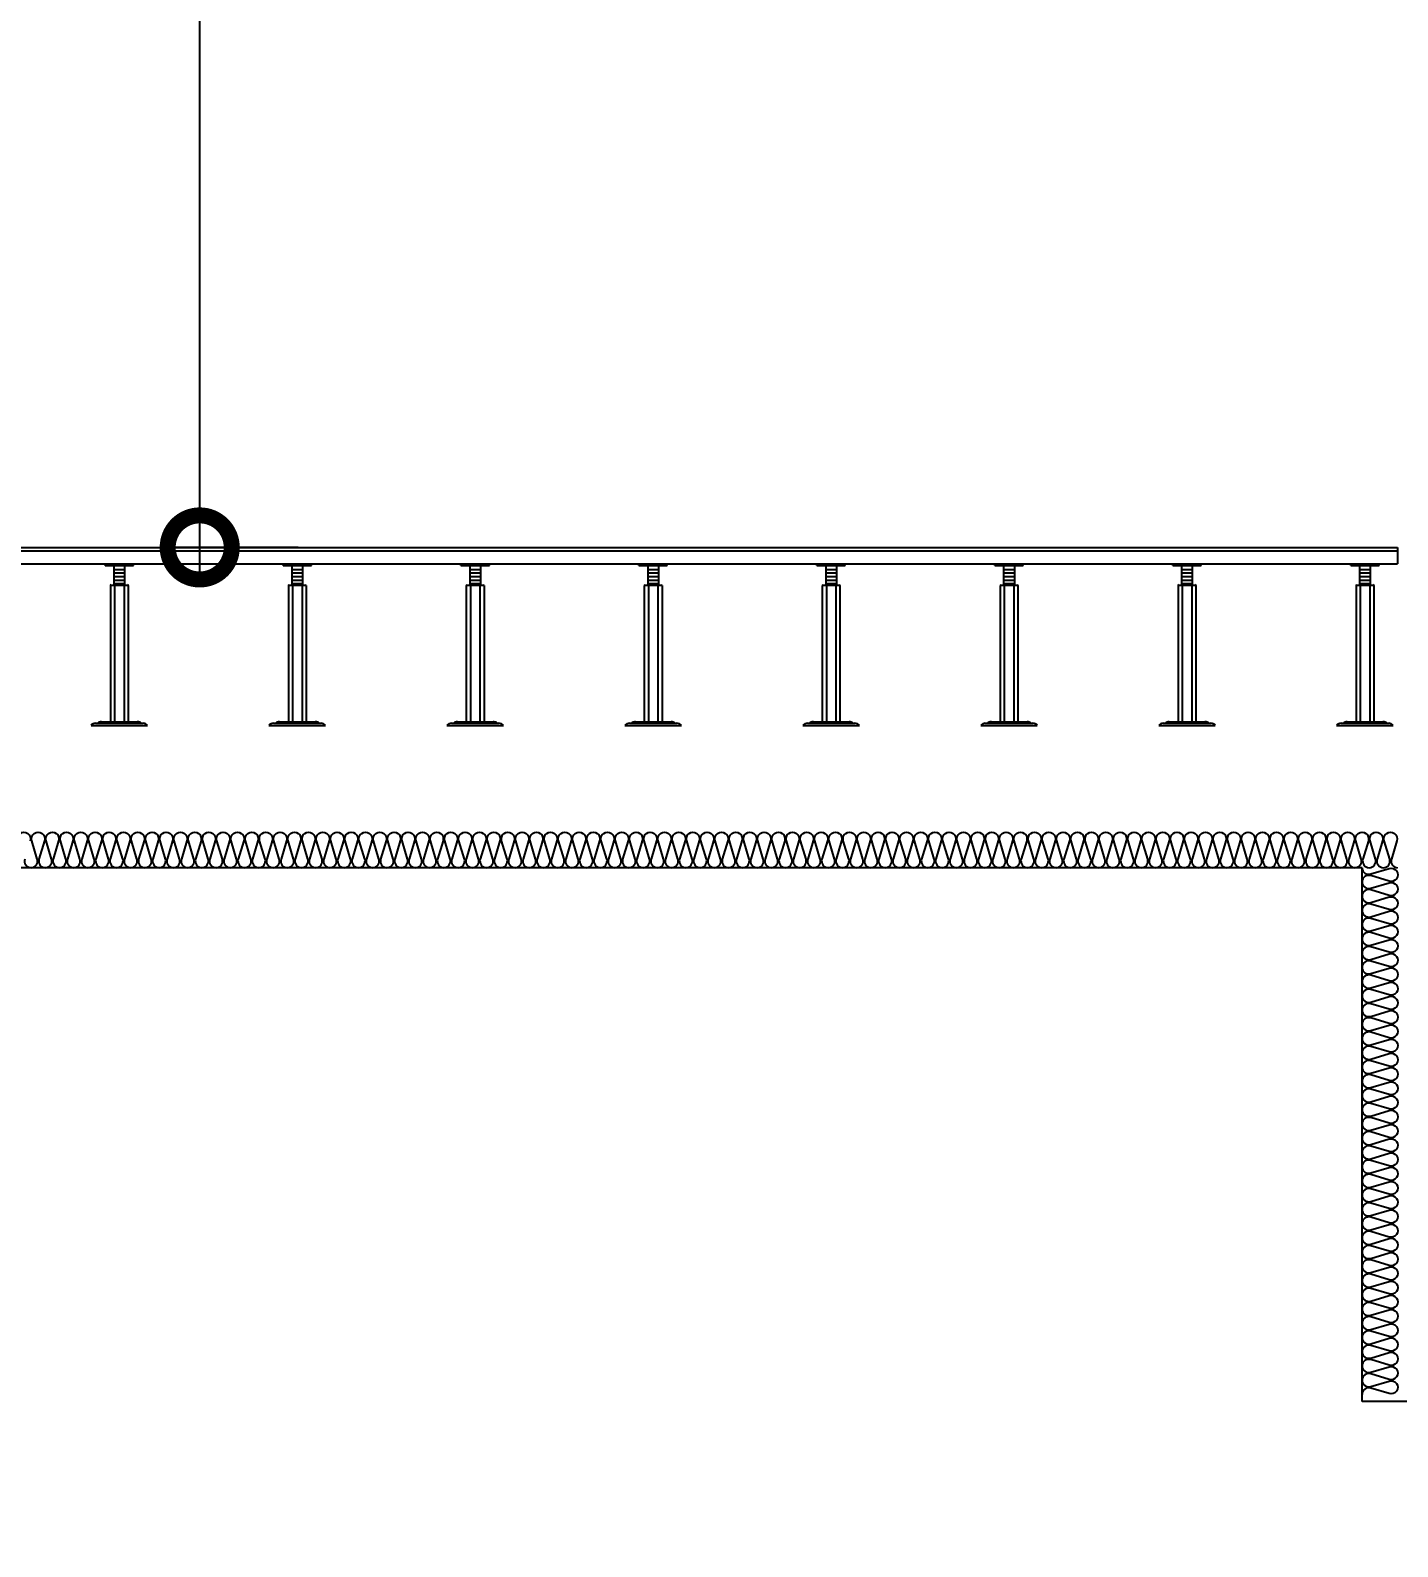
# Model space of a CAD drawing. Header units: millimetres. Extents: x 19868 to 801382, y -4805 to 85279.
# Drawn here: x 520667 to 522588, y 40875 to 43005 of the extents above; entities that cross this region are included whole.
import ezdxf

# ---------------------------------------------------------------- set-up
doc = ezdxf.new("R2010")
doc.units = ezdxf.units.MM
doc.header["$LTSCALE"] = 250
doc.layers.get('Defpoints').update_dxf_attribs({"color": 151})
for name, color, linetype in [('A-ELE-4', 4, 'Continuous'), ('A-ELE-8', 8, 'Continuous'), ('GES', 7, 'Continuous'), ('ISL', 251, 'Continuous'), ('악세스 350', 7, 'Continuous')]:
    doc.layers.add(name, color=color, linetype=linetype)
doc.layers.add('CK', color=221, linetype='Continuous', plot=False)
doc.styles.add('Gdim', font='')
doc.styles.get('Gdim').set_extended_font_data('Dotum')
doc.dimstyles.new('Gdim50', dxfattribs={"dimscale": 30, "dimtxt": 3, "dimasz": 6, "dimexe": 1.5, "dimexo": 2, "dimgap": 1, "dimtad": 1, "dimdec": 0, "dimzin": 0, "dimdsep": 46, "dimlunit": 6, "dimtxsty": 'Gdim', "dimblk": 'DOTSMALL', "dimcen": 1.5, "dimdle": 1.5, "dimclrd": 256, "dimclre": 256, "dimclrt": 256, "dimazin": 0, "dimtfac": 1, "dimtdec": 0, "dimtix": 1, "dimtmove": 2, "dimatfit": 3, "dimldrblk": 'DOTSMALL', "dimfxl": 1.5, "dimtolj": 1, "dimtzin": 0, "dimlwd": -1, "dimlwe": -1, "dimarcsym": 1})

# ---------------------------------------------------------------- blocks, each defined once
blk = doc.blocks.new('_DotSmall')
at = {"color": 0, "linetype": 'ByBlock', "const_width": 0.5}
blk.add_lwpolyline([(-0.0625, 0, 1), (0.0625, 0, 1)], format="xyb", close=True, dxfattribs=at)
blk = doc.blocks.new('*D81')
at = {"layer": 'CK', "transparency": 16777216}
for p, q in [((520905.2, 42233.9), (520905.2, 47723.9)), ((521043.4, 47678.9), (520860.2, 47678.9)), ((521043.4, 42278.9), (520860.2, 42278.9))]:
    blk.add_line(p, q, dxfattribs=at)
at = {"layer": 'Defpoints', "color": 0, "transparency": 16777216}
for p in [(520905.2, 47678.9), (521103.4, 47678.9), (521103.4, 42278.9)]:
    blk.add_point(p, dxfattribs=at)
at = {"layer": 'CK', "transparency": 16777216, "xscale": 180, "yscale": 180, "zscale": 180}
for p, rotation in [((520905.2, 47678.9), 90), ((520905.2, 42278.9), 270)]:
    blk.add_blockref('_DotSmall', p, dxfattribs=dict(at, rotation=rotation))
at = {"layer": 'CK', "transparency": 16777216, "insert": (520821.4, 44978.9), "char_height": 90, "attachment_point": 5, "rotation": 90, "style": 'Gdim'}
blk.add_mtext('\\A1;5,400', dxfattribs=at)
blk = doc.blocks.new('*U147')
at = {"layer": 'A-ELE-4'}
blk.add_line((11.9, 0), (8611.9, 0), dxfattribs=at)
at = {"layer": 'A-ELE-8'}
for p, q in [((8611.9, 0), (8611.9, -23)), ((11.9, -5), (8611.9, -5)), ((11.9, -23), (8611.9, -23))]:
    blk.add_line(p, q, dxfattribs=at)
blk = doc.blocks.new('*U148')
at = {"layer": 'GES', "color": 8}
for p, q in [((6828, 224.5, 0), (6828, 227, 0)), ((6828, 227, 0), (6867.9, 227, 0)), ((6828, 224.5, 0), (6867.9, 224.5, 0)), ((6840.4, 224.5, 0), (6840.4, 214.7, 0)), ((6840.4, 221.1, 0), (6840.4, 197.2, 0)), ((6840.4, 219.1, 0), (6855.5, 219.1, 0)), ((6840.4, 219.1, 0), (6855.5, 219.1, 0)), ((6840.4, 214.1, 0), (6855.5, 214.1, 0)), ((6840.4, 214.1, 0), (6855.5, 214.1, 0)), ((6855.5, 224.5, 0), (6855.5, 214.7, 0)), ((6855.5, 221.1, 0), (6855.5, 197.2, 0)), ((6867.9, 224.5, 0), (6867.9, 227, 0)), ((7078, 224.5, 0), (7078, 227, 0)), ((7078, 227, 0), (7117.9, 227, 0)), ((7078, 224.5, 0), (7117.9, 224.5, 0)), ((7090.4, 224.5, 0), (7090.4, 214.7, 0)), ((7090.4, 221.1, 0), (7090.4, 197.2, 0)), ((7090.4, 219.1, 0), (7105.5, 219.1, 0)), ((7090.4, 219.1, 0), (7105.5, 219.1, 0)), ((7090.4, 214.1, 0), (7105.5, 214.1, 0)), ((7090.4, 214.1, 0), (7105.5, 214.1, 0)), ((7105.5, 224.5, 0), (7105.5, 214.7, 0)), ((7105.5, 221.1, 0), (7105.5, 197.2, 0)), ((7117.9, 224.5, 0), (7117.9, 227, 0)), ((7328, 224.5, 0), (7328, 227, 0)), ((7328, 227, 0), (7367.9, 227, 0)), ((7328, 224.5, 0), (7367.9, 224.5, 0)), ((7340.4, 224.5, 0), (7340.4, 214.7, 0)), ((7340.4, 221.1, 0), (7340.4, 197.2, 0)), ((7340.4, 219.1, 0), (7355.5, 219.1, 0)), ((7340.4, 219.1, 0), (7355.5, 219.1, 0)), ((7340.4, 214.1, 0), (7355.5, 214.1, 0)), ((7340.4, 214.1, 0), (7355.5, 214.1, 0)), ((7355.5, 224.5, 0), (7355.5, 214.7, 0)), ((7355.5, 221.1, 0), (7355.5, 197.2, 0)), ((7367.9, 224.5, 0), (7367.9, 227, 0)), ((7578, 224.5, 0), (7578, 227, 0)), ((7578, 227, 0), (7617.9, 227, 0)), ((7578, 224.5, 0), (7617.9, 224.5, 0)), ((7590.4, 224.5, 0), (7590.4, 214.7, 0)), ((7590.4, 221.1, 0), (7590.4, 197.2, 0)), ((7590.4, 219.1, 0), (7605.5, 219.1, 0)), ((7590.4, 219.1, 0), (7605.5, 219.1, 0)), ((7590.4, 214.1, 0), (7605.5, 214.1, 0)), ((7590.4, 214.1, 0), (7605.5, 214.1, 0)), ((7605.5, 224.5, 0), (7605.5, 214.7, 0)), ((7605.5, 221.1, 0), (7605.5, 197.2, 0)), ((7617.9, 224.5, 0), (7617.9, 227, 0)), ((7828, 224.5, 0), (7828, 227, 0)), ((7828, 227, 0), (7867.9, 227, 0)), ((7828, 224.5, 0), (7867.9, 224.5, 0)), ((7840.4, 224.5, 0), (7840.4, 214.7, 0)), ((7840.4, 221.1, 0), (7840.4, 197.2, 0)), ((7840.4, 219.1, 0), (7855.5, 219.1, 0)), ((7840.4, 219.1, 0), (7855.5, 219.1, 0)), ((7840.4, 214.1, 0), (7855.5, 214.1, 0)), ((7840.4, 214.1, 0), (7855.5, 214.1, 0)), ((7855.5, 224.5, 0), (7855.5, 214.7, 0)), ((7855.5, 221.1, 0), (7855.5, 197.2, 0)), ((7867.9, 224.5, 0), (7867.9, 227, 0)), ((8078, 224.5, 0), (8078, 227, 0)), ((8078, 227, 0), (8117.9, 227, 0)), ((8078, 224.5, 0), (8117.9, 224.5, 0)), ((8090.4, 224.5, 0), (8090.4, 214.7, 0)), ((8090.4, 221.1, 0), (8090.4, 197.2, 0)), ((8090.4, 219.1, 0), (8105.5, 219.1, 0)), ((8090.4, 219.1, 0), (8105.5, 219.1, 0)), ((8090.4, 214.1, 0), (8105.5, 214.1, 0)), ((8090.4, 214.1, 0), (8105.5, 214.1, 0)), ((8105.5, 224.5, 0), (8105.5, 214.7, 0)), ((8105.5, 221.1, 0), (8105.5, 197.2, 0)), ((8117.9, 224.5, 0), (8117.9, 227, 0)), ((8328, 224.5, 0), (8328, 227, 0)), ((8328, 227, 0), (8367.9, 227, 0)), ((8328, 224.5, 0), (8367.9, 224.5, 0)), ((8340.4, 224.5, 0), (8340.4, 214.7, 0)), ((8340.4, 221.1, 0), (8340.4, 197.2, 0)), ((8340.4, 219.1, 0), (8355.5, 219.1, 0)), ((8340.4, 219.1, 0), (8355.5, 219.1, 0)), ((8340.4, 214.1, 0), (8355.5, 214.1, 0)), ((8340.4, 214.1, 0), (8355.5, 214.1, 0)), ((8355.5, 224.5, 0), (8355.5, 214.7, 0)), ((8355.5, 221.1, 0), (8355.5, 197.2, 0)), ((8367.9, 224.5, 0), (8367.9, 227, 0)), ((8578, 224.5, 0), (8578, 227, 0)), ((8578, 227, 0), (8617.9, 227, 0)), ((8578, 224.5, 0), (8617.9, 224.5, 0)), ((8590.4, 224.5, 0), (8590.4, 214.7, 0)), ((8590.4, 221.1, 0), (8590.4, 197.2, 0)), ((8590.4, 219.1, 0), (8605.5, 219.1, 0)), ((8590.4, 219.1, 0), (8605.5, 219.1, 0)), ((8590.4, 214.1, 0), (8605.5, 214.1, 0)), ((8590.4, 214.1, 0), (8605.5, 214.1, 0)), ((8605.5, 224.5, 0), (8605.5, 214.7, 0)), ((8605.5, 221.1, 0), (8605.5, 197.2, 0)), ((8617.9, 224.5, 0), (8617.9, 227, 0)), ((6835.5, 196.4, 0), (6835.5, 5.6, 0)), ((6836.4, 197.2, 0), (6840.5, 197.2, 0)), ((6840.4, 209.1, 0), (6855.5, 209.1, 0)), ((6840.4, 209.1, 0), (6855.5, 209.1, 0)), ((6840.4, 204.1, 0), (6855.5, 204.1, 0)), ((6840.4, 204.1, 0), (6855.5, 204.1, 0)), ((6840.4, 199.1, 0), (6855.5, 199.1, 0)), ((6840.4, 199.1, 0), (6855.5, 199.1, 0)), ((6840.5, 197.2, 0), (6855.5, 197.2, 0)), ((6841.4, 196.4, 0), (6841.4, 5.6, 0)), ((6842.2, 197.2, 0), (6853.9, 197.2, 0)), ((6854.7, 196.4, 0), (6854.7, 5.6, 0)), ((6855.5, 197.2, 0), (6859.7, 197.2, 0)), ((6860.5, 196.4, 0), (6860.5, 5.6, 0)), ((7085.5, 196.4, 0), (7085.5, 5.6, 0)), ((7086.4, 197.2, 0), (7090.5, 197.2, 0)), ((7090.4, 209.1, 0), (7105.5, 209.1, 0)), ((7090.4, 209.1, 0), (7105.5, 209.1, 0)), ((7090.4, 204.1, 0), (7105.5, 204.1, 0)), ((7090.4, 204.1, 0), (7105.5, 204.1, 0)), ((7090.4, 199.1, 0), (7105.5, 199.1, 0)), ((7090.4, 199.1, 0), (7105.5, 199.1, 0)), ((7090.5, 197.2, 0), (7105.5, 197.2, 0)), ((7091.4, 196.4, 0), (7091.4, 5.6, 0)), ((7092.2, 197.2, 0), (7103.9, 197.2, 0)), ((7104.7, 196.4, 0), (7104.7, 5.6, 0)), ((7105.5, 197.2, 0), (7109.7, 197.2, 0)), ((7110.5, 196.4, 0), (7110.5, 5.6, 0)), ((7335.5, 196.4, 0), (7335.5, 5.6, 0)), ((7336.4, 197.2, 0), (7340.5, 197.2, 0)), ((7340.4, 209.1, 0), (7355.5, 209.1, 0)), ((7340.4, 209.1, 0), (7355.5, 209.1, 0)), ((7340.4, 204.1, 0), (7355.5, 204.1, 0)), ((7340.4, 204.1, 0), (7355.5, 204.1, 0)), ((7340.4, 199.1, 0), (7355.5, 199.1, 0)), ((7340.4, 199.1, 0), (7355.5, 199.1, 0)), ((7340.5, 197.2, 0), (7355.5, 197.2, 0)), ((7341.4, 196.4, 0), (7341.4, 5.6, 0)), ((7342.2, 197.2, 0), (7353.9, 197.2, 0)), ((7354.7, 196.4, 0), (7354.7, 5.6, 0)), ((7355.5, 197.2, 0), (7359.7, 197.2, 0)), ((7360.5, 196.4, 0), (7360.5, 5.6, 0)), ((7585.5, 196.4, 0), (7585.5, 5.6, 0)), ((7586.4, 197.2, 0), (7590.5, 197.2, 0)), ((7590.4, 209.1, 0), (7605.5, 209.1, 0)), ((7590.4, 209.1, 0), (7605.5, 209.1, 0)), ((7590.4, 204.1, 0), (7605.5, 204.1, 0)), ((7590.4, 204.1, 0), (7605.5, 204.1, 0)), ((7590.4, 199.1, 0), (7605.5, 199.1, 0)), ((7590.4, 199.1, 0), (7605.5, 199.1, 0)), ((7590.5, 197.2, 0), (7605.5, 197.2, 0)), ((7591.4, 196.4, 0), (7591.4, 5.6, 0)), ((7592.2, 197.2, 0), (7603.9, 197.2, 0)), ((7604.7, 196.4, 0), (7604.7, 5.6, 0)), ((7605.5, 197.2, 0), (7609.7, 197.2, 0)), ((7610.5, 196.4, 0), (7610.5, 5.6, 0)), ((7835.5, 196.4, 0), (7835.5, 5.6, 0)), ((7836.4, 197.2, 0), (7840.5, 197.2, 0)), ((7840.4, 209.1, 0), (7855.5, 209.1, 0)), ((7840.4, 209.1, 0), (7855.5, 209.1, 0)), ((7840.4, 204.1, 0), (7855.5, 204.1, 0)), ((7840.4, 204.1, 0), (7855.5, 204.1, 0)), ((7840.4, 199.1, 0), (7855.5, 199.1, 0)), ((7840.4, 199.1, 0), (7855.5, 199.1, 0)), ((7840.5, 197.2, 0), (7855.5, 197.2, 0)), ((7841.4, 196.4, 0), (7841.4, 5.6, 0)), ((7842.2, 197.2, 0), (7853.9, 197.2, 0)), ((7854.7, 196.4, 0), (7854.7, 5.6, 0)), ((7855.5, 197.2, 0), (7859.7, 197.2, 0)), ((7860.5, 196.4, 0), (7860.5, 5.6, 0)), ((8085.5, 196.4, 0), (8085.5, 5.6, 0)), ((8086.4, 197.2, 0), (8090.5, 197.2, 0)), ((8090.4, 209.1, 0), (8105.5, 209.1, 0)), ((8090.4, 209.1, 0), (8105.5, 209.1, 0)), ((8090.4, 204.1, 0), (8105.5, 204.1, 0)), ((8090.4, 204.1, 0), (8105.5, 204.1, 0)), ((8090.4, 199.1, 0), (8105.5, 199.1, 0)), ((8090.4, 199.1, 0), (8105.5, 199.1, 0)), ((8090.5, 197.2, 0), (8105.5, 197.2, 0)), ((8091.4, 196.4, 0), (8091.4, 5.6, 0)), ((8092.2, 197.2, 0), (8103.9, 197.2, 0)), ((8104.7, 196.4, 0), (8104.7, 5.6, 0)), ((8105.5, 197.2, 0), (8109.7, 197.2, 0)), ((8110.5, 196.4, 0), (8110.5, 5.6, 0)), ((8335.5, 196.4, 0), (8335.5, 5.6, 0)), ((8336.4, 197.2, 0), (8340.5, 197.2, 0)), ((8340.4, 209.1, 0), (8355.5, 209.1, 0)), ((8340.4, 209.1, 0), (8355.5, 209.1, 0)), ((8340.4, 204.1, 0), (8355.5, 204.1, 0)), ((8340.4, 204.1, 0), (8355.5, 204.1, 0)), ((8340.4, 199.1, 0), (8355.5, 199.1, 0)), ((8340.4, 199.1, 0), (8355.5, 199.1, 0)), ((8340.5, 197.2, 0), (8355.5, 197.2, 0)), ((8341.4, 196.4, 0), (8341.4, 5.6, 0)), ((8342.2, 197.2, 0), (8353.9, 197.2, 0)), ((8354.7, 196.4, 0), (8354.7, 5.6, 0)), ((8355.5, 197.2, 0), (8359.7, 197.2, 0)), ((8360.5, 196.4, 0), (8360.5, 5.6, 0)), ((8585.5, 196.4, 0), (8585.5, 5.6, 0)), ((8586.4, 197.2, 0), (8590.5, 197.2, 0)), ((8590.4, 209.1, 0), (8605.5, 209.1, 0)), ((8590.4, 209.1, 0), (8605.5, 209.1, 0)), ((8590.4, 204.1, 0), (8605.5, 204.1, 0)), ((8590.4, 204.1, 0), (8605.5, 204.1, 0)), ((8590.4, 199.1, 0), (8605.5, 199.1, 0)), ((8590.4, 199.1, 0), (8605.5, 199.1, 0)), ((8590.5, 197.2, 0), (8605.5, 197.2, 0)), ((8591.4, 196.4, 0), (8591.4, 5.6, 0)), ((8592.2, 197.2, 0), (8603.9, 197.2, 0)), ((8604.7, 196.4, 0), (8604.7, 5.6, 0)), ((8605.5, 197.2, 0), (8609.7, 197.2, 0)), ((8610.5, 196.4, 0), (8610.5, 5.6, 0)), ((6808.3, 0), (6887.7, 0, 0)), ((6814.7, 2.9), (6881.4, 2.9)), ((6823.2, 5.2), (6873.3, 5.2)), ((6836.4, 4.7, 0), (6840.5, 4.7, 0)), ((6839.7, 4.7, 0), (6839.7, 5.2)), ((6840.5, 4.7, 0), (6855.5, 4.7, 0)), ((6842.2, 4.7, 0), (6853.9, 4.7, 0)), ((6855.5, 4.7, 0), (6859.7, 4.7, 0)), ((6856.4, 4.7, 0), (6856.4, 5.2)), ((7058.3, 0), (7137.7, 0, 0)), ((7064.7, 2.9), (7131.4, 2.9)), ((7073.2, 5.2), (7123.3, 5.2)), ((7086.4, 4.7, 0), (7090.5, 4.7, 0)), ((7089.7, 4.7, 0), (7089.7, 5.2)), ((7090.5, 4.7, 0), (7105.5, 4.7, 0)), ((7092.2, 4.7, 0), (7103.9, 4.7, 0)), ((7105.5, 4.7, 0), (7109.7, 4.7, 0)), ((7106.4, 4.7, 0), (7106.4, 5.2)), ((7308.3, 0), (7387.7, 0, 0)), ((7314.7, 2.9), (7381.4, 2.9)), ((7323.2, 5.2), (7373.3, 5.2)), ((7336.4, 4.7, 0), (7340.5, 4.7, 0)), ((7339.7, 4.7, 0), (7339.7, 5.2)), ((7340.5, 4.7, 0), (7355.5, 4.7, 0)), ((7342.2, 4.7, 0), (7353.9, 4.7, 0)), ((7355.5, 4.7, 0), (7359.7, 4.7, 0)), ((7356.4, 4.7, 0), (7356.4, 5.2)), ((7558.3, 0), (7637.7, 0, 0)), ((7564.7, 2.9), (7631.4, 2.9)), ((7573.2, 5.2), (7623.3, 5.2)), ((7586.4, 4.7, 0), (7590.5, 4.7, 0)), ((7589.7, 4.7, 0), (7589.7, 5.2)), ((7590.5, 4.7, 0), (7605.5, 4.7, 0)), ((7592.2, 4.7, 0), (7603.9, 4.7, 0)), ((7605.5, 4.7, 0), (7609.7, 4.7, 0)), ((7606.4, 4.7, 0), (7606.4, 5.2)), ((7808.3, 0), (7887.7, 0, 0)), ((7814.7, 2.9), (7881.4, 2.9)), ((7823.2, 5.2), (7873.3, 5.2)), ((7836.4, 4.7, 0), (7840.5, 4.7, 0)), ((7839.7, 4.7, 0), (7839.7, 5.2)), ((7840.5, 4.7, 0), (7855.5, 4.7, 0)), ((7842.2, 4.7, 0), (7853.9, 4.7, 0)), ((7855.5, 4.7, 0), (7859.7, 4.7, 0)), ((7856.4, 4.7, 0), (7856.4, 5.2)), ((8058.3, 0), (8137.7, 0, 0)), ((8064.7, 2.9), (8131.4, 2.9)), ((8073.2, 5.2), (8123.3, 5.2)), ((8086.4, 4.7, 0), (8090.5, 4.7, 0)), ((8089.7, 4.7, 0), (8089.7, 5.2)), ((8090.5, 4.7, 0), (8105.5, 4.7, 0)), ((8092.2, 4.7, 0), (8103.9, 4.7, 0)), ((8105.5, 4.7, 0), (8109.7, 4.7, 0)), ((8106.4, 4.7, 0), (8106.4, 5.2)), ((8308.3, 0), (8387.7, 0, 0)), ((8314.7, 2.9), (8381.4, 2.9)), ((8323.2, 5.2), (8373.3, 5.2)), ((8336.4, 4.7, 0), (8340.5, 4.7, 0)), ((8339.7, 4.7, 0), (8339.7, 5.2)), ((8340.5, 4.7, 0), (8355.5, 4.7, 0)), ((8342.2, 4.7, 0), (8353.9, 4.7, 0)), ((8355.5, 4.7, 0), (8359.7, 4.7, 0)), ((8356.4, 4.7, 0), (8356.4, 5.2)), ((8558.3, 0), (8637.7, 0, 0)), ((8564.7, 2.9), (8631.4, 2.9)), ((8573.2, 5.2), (8623.3, 5.2)), ((8586.4, 4.7, 0), (8590.5, 4.7, 0)), ((8589.7, 4.7, 0), (8589.7, 5.2)), ((8590.5, 4.7, 0), (8605.5, 4.7, 0)), ((8592.2, 4.7, 0), (8603.9, 4.7, 0)), ((8605.5, 4.7, 0), (8609.7, 4.7, 0)), ((8606.4, 4.7, 0), (8606.4, 5.2))]:
    blk.add_line(p, q, dxfattribs=at)
for centre, radius, start, end in [((6836.4, 196.4, 0), 0.833, 90, 180), ((6840.5, 196.4, 0), 0.833, 0, 90), ((6842.2, 196.4, 0), 0.833, 90, 180), ((6853.9, 196.4, 0), 0.833, 0, 90), ((6855.5, 196.4, 0), 0.833, 90, 180), ((6859.7, 196.4, 0), 0.833, 0, 90), ((7086.4, 196.4, 0), 0.833, 90, 180), ((7090.5, 196.4, 0), 0.833, 0, 90), ((7092.2, 196.4, 0), 0.833, 90, 180), ((7103.9, 196.4, 0), 0.833, 0, 90), ((7105.5, 196.4, 0), 0.833, 90, 180), ((7109.7, 196.4, 0), 0.833, 0, 90), ((7336.4, 196.4, 0), 0.833, 90, 180), ((7340.5, 196.4, 0), 0.833, 0, 90), ((7342.2, 196.4, 0), 0.833, 90, 180), ((7353.9, 196.4, 0), 0.833, 0, 90), ((7355.5, 196.4, 0), 0.833, 90, 180), ((7359.7, 196.4, 0), 0.833, 0, 90), ((7586.4, 196.4, 0), 0.833, 90, 180), ((7590.5, 196.4, 0), 0.833, 0, 90), ((7592.2, 196.4, 0), 0.833, 90, 180), ((7603.9, 196.4, 0), 0.833, 0, 90), ((7605.5, 196.4, 0), 0.833, 90, 180), ((7609.7, 196.4, 0), 0.833, 0, 90), ((7836.4, 196.4, 0), 0.833, 90, 180), ((7840.5, 196.4, 0), 0.833, 0, 90), ((7842.2, 196.4, 0), 0.833, 90, 180), ((7853.9, 196.4, 0), 0.833, 0, 90), ((7855.5, 196.4, 0), 0.833, 90, 180), ((7859.7, 196.4, 0), 0.833, 0, 90), ((8086.4, 196.4, 0), 0.833, 90, 180), ((8090.5, 196.4, 0), 0.833, 0, 90), ((8092.2, 196.4, 0), 0.833, 90, 180), ((8103.9, 196.4, 0), 0.833, 0, 90), ((8105.5, 196.4, 0), 0.833, 90, 180), ((8109.7, 196.4, 0), 0.833, 0, 90), ((8336.4, 196.4, 0), 0.833, 90, 180), ((8340.5, 196.4, 0), 0.833, 0, 90), ((8342.2, 196.4, 0), 0.833, 90, 180), ((8353.9, 196.4, 0), 0.833, 0, 90), ((8355.5, 196.4, 0), 0.833, 90, 180), ((8359.7, 196.4, 0), 0.833, 0, 90), ((8586.4, 196.4, 0), 0.833, 90, 180), ((8590.5, 196.4, 0), 0.833, 0, 90), ((8592.2, 196.4, 0), 0.833, 90, 180), ((8603.9, 196.4, 0), 0.833, 0, 90), ((8605.5, 196.4, 0), 0.833, 90, 180), ((8609.7, 196.4, 0), 0.833, 0, 90), ((6814.7, -5.4), 8.33, 90, 139.756), ((6823.2, -3.2), 8.33, 90, 132.9054), ((6836.4, 5.6, 0), 0.833, 180, 270), ((6840.5, 5.6, 0), 0.833, 270, 0), ((6842.2, 5.6, 0), 0.833, 180, 270), ((6853.9, 5.6, 0), 0.833, 270, 0), ((6855.5, 5.6, 0), 0.833, 180, 270), ((6859.7, 5.6, 0), 0.833, 270, 0), ((6873.3, -3.2), 8.33, 47.0946, 90), ((6881.4, -5.4), 8.33, 40.244, 90), ((7064.7, -5.4), 8.33, 90, 139.756), ((7073.2, -3.2), 8.33, 90, 132.9054), ((7086.4, 5.6, 0), 0.833, 180, 270), ((7090.5, 5.6, 0), 0.833, 270, 0), ((7092.2, 5.6, 0), 0.833, 180, 270), ((7103.9, 5.6, 0), 0.833, 270, 0), ((7105.5, 5.6, 0), 0.833, 180, 270), ((7109.7, 5.6, 0), 0.833, 270, 0), ((7123.3, -3.2), 8.33, 47.0946, 90), ((7131.4, -5.4), 8.33, 40.244, 90), ((7314.7, -5.4), 8.33, 90, 139.756), ((7323.2, -3.2), 8.33, 90, 132.9054), ((7336.4, 5.6, 0), 0.833, 180, 270), ((7340.5, 5.6, 0), 0.833, 270, 0), ((7342.2, 5.6, 0), 0.833, 180, 270), ((7353.9, 5.6, 0), 0.833, 270, 0), ((7355.5, 5.6, 0), 0.833, 180, 270), ((7359.7, 5.6, 0), 0.833, 270, 0), ((7373.3, -3.2), 8.33, 47.0946, 90), ((7381.4, -5.4), 8.33, 40.244, 90), ((7564.7, -5.4), 8.33, 90, 139.756), ((7573.2, -3.2), 8.33, 90, 132.9054), ((7586.4, 5.6, 0), 0.833, 180, 270), ((7590.5, 5.6, 0), 0.833, 270, 0), ((7592.2, 5.6, 0), 0.833, 180, 270), ((7603.9, 5.6, 0), 0.833, 270, 0), ((7605.5, 5.6, 0), 0.833, 180, 270), ((7609.7, 5.6, 0), 0.833, 270, 0), ((7623.3, -3.2), 8.33, 47.0946, 90), ((7631.4, -5.4), 8.33, 40.244, 90), ((7814.7, -5.4), 8.33, 90, 139.756), ((7823.2, -3.2), 8.33, 90, 132.9054), ((7836.4, 5.6, 0), 0.833, 180, 270), ((7840.5, 5.6, 0), 0.833, 270, 0), ((7842.2, 5.6, 0), 0.833, 180, 270), ((7853.9, 5.6, 0), 0.833, 270, 0), ((7855.5, 5.6, 0), 0.833, 180, 270), ((7859.7, 5.6, 0), 0.833, 270, 0), ((7873.3, -3.2), 8.33, 47.0946, 90), ((7881.4, -5.4), 8.33, 40.244, 90), ((8064.7, -5.4), 8.33, 90, 139.756), ((8073.2, -3.2), 8.33, 90, 132.9054), ((8086.4, 5.6, 0), 0.833, 180, 270), ((8090.5, 5.6, 0), 0.833, 270, 0), ((8092.2, 5.6, 0), 0.833, 180, 270), ((8103.9, 5.6, 0), 0.833, 270, 0), ((8105.5, 5.6, 0), 0.833, 180, 270), ((8109.7, 5.6, 0), 0.833, 270, 0), ((8123.3, -3.2), 8.33, 47.0946, 90), ((8131.4, -5.4), 8.33, 40.244, 90), ((8314.7, -5.4), 8.33, 90, 139.756), ((8323.2, -3.2), 8.33, 90, 132.9054), ((8336.4, 5.6, 0), 0.833, 180, 270), ((8340.5, 5.6, 0), 0.833, 270, 0), ((8342.2, 5.6, 0), 0.833, 180, 270), ((8353.9, 5.6, 0), 0.833, 270, 0), ((8355.5, 5.6, 0), 0.833, 180, 270), ((8359.7, 5.6, 0), 0.833, 270, 0), ((8373.3, -3.2), 8.33, 47.0946, 90), ((8381.4, -5.4), 8.33, 40.244, 90), ((8564.7, -5.4), 8.33, 90, 139.756), ((8573.2, -3.2), 8.33, 90, 132.9054), ((8586.4, 5.6, 0), 0.833, 180, 270), ((8590.5, 5.6, 0), 0.833, 270, 0), ((8592.2, 5.6, 0), 0.833, 180, 270), ((8603.9, 5.6, 0), 0.833, 270, 0), ((8605.5, 5.6, 0), 0.833, 180, 270), ((8609.7, 5.6, 0), 0.833, 270, 0), ((8623.3, -3.2), 8.33, 47.0946, 90), ((8631.4, -5.4), 8.33, 40.244, 90)]:
    blk.add_arc(centre, radius, start, end, dxfattribs=at)

msp = doc.modelspace()

# ---------------------------------------------------------------- linework, layer by layer
at = {"layer": 'ISL'}
msp.add_lwpolyline([(538188.2, 41428.9), (537688.2, 41428.9), (537688.2, 41978.9), (535188.2, 41978.9), (535188.2, 41228.9), (534488.2, 41228.9), (534488.2, 41978.9), (528888.2, 41978.9), (528888.2, 41328.9), (528488.2, 41328.9), (528488.2, 42228.9), (528588.2, 42228.9), (528588.2, 42878.9), (522838.2, 42878.9), (522838.2, 42078.9), (523338.2, 42078.9), (523338.2, 41078.9), (522538.2, 41078.9), (522538.2, 41828.9), (511388.2, 41828.9), (511388.2, 41078.9), (511088.2, 41078.9), (511088.2, 34028.9), (511038.2, 34028.9)], dxfattribs=at)
for points in [[(520649.4, 41866.8, -1.372593), (520667, 41866.8)], [(520659.4, 41841.1, 0.509267), (520668.2, 41828.9, 0.509267), (520677, 41841.1), (520669.4, 41866.8, -1.372593), (520687, 41866.8), (520679.4, 41841.1, 0.509267), (520688.2, 41828.9, 0.509267), (520697, 41841.1), (520689.4, 41866.8, -1.372593), (520707, 41866.8), (520699.4, 41841.1, 0.509267), (520708.2, 41828.9, 0.509267), (520717, 41841.1), (520709.4, 41866.8, -1.372593), (520727, 41866.8), (520719.4, 41841.1, 0.509267), (520728.2, 41828.9, 0.509267), (520737, 41841.1), (520729.4, 41866.8, -1.372593), (520747, 41866.8), (520739.4, 41841.1, 0.509267), (520748.2, 41828.9, 0.509267), (520757, 41841.1), (520749.4, 41866.8, -1.372593), (520767, 41866.8), (520759.4, 41841.1, 0.509267), (520768.2, 41828.9, 0.509267), (520777, 41841.1), (520769.4, 41866.8, -1.372593), (520787, 41866.8), (520779.4, 41841.1, 0.509267), (520788.2, 41828.9, 0.509267), (520797, 41841.1), (520789.4, 41866.8, -1.372593), (520807, 41866.8), (520799.4, 41841.1, 0.509267), (520808.2, 41828.9, 0.509267), (520817, 41841.1), (520809.4, 41866.8, -1.372593), (520827, 41866.8), (520819.4, 41841.1, 0.509267), (520828.2, 41828.9, 0.509267), (520837, 41841.1), (520829.4, 41866.8, -1.372593), (520847, 41866.8), (520839.4, 41841.1, 0.509267), (520848.2, 41828.9, 0.509267), (520857, 41841.1), (520849.4, 41866.8, -1.372593), (520867, 41866.8), (520859.4, 41841.1, 0.509267), (520868.2, 41828.9, 0.509267), (520877, 41841.1), (520869.4, 41866.8, -1.372593), (520887, 41866.8), (520879.4, 41841.1, 0.509267), (520888.2, 41828.9, 0.509267), (520897, 41841.1), (520889.4, 41866.8, -1.372593), (520907, 41866.8), (520899.4, 41841.1, 0.509267), (520908.2, 41828.9, 0.509267), (520917, 41841.1), (520909.4, 41866.8, -1.372593), (520927, 41866.8), (520919.4, 41841.1, 0.509267), (520928.2, 41828.9, 0.509267), (520937, 41841.1), (520929.4, 41866.8, -1.372593), (520947, 41866.8), (520939.4, 41841.1, 0.509267), (520948.2, 41828.9, 0.509267), (520957, 41841.1), (520949.4, 41866.8, -1.372593), (520967, 41866.8), (520959.4, 41841.1, 0.509267), (520968.2, 41828.9, 0.509267), (520977, 41841.1), (520969.4, 41866.8, -1.372593), (520987, 41866.8), (520979.4, 41841.1, 0.509267), (520988.2, 41828.9, 0.509267), (520997, 41841.1), (520989.4, 41866.8, -1.372593), (521007, 41866.8), (520999.4, 41841.1, 0.509267), (521008.2, 41828.9, 0.509267), (521017, 41841.1), (521009.4, 41866.8, -1.372593), (521027, 41866.8), (521019.4, 41841.1, 0.509267), (521028.2, 41828.9, 0.509267), (521037, 41841.1), (521029.4, 41866.8, -1.372593), (521047, 41866.8), (521039.4, 41841.1, 0.509267), (521048.2, 41828.9, 0.509267), (521057, 41841.1), (521049.4, 41866.8, -1.372593), (521067, 41866.8), (521059.4, 41841.1, 0.509267), (521068.2, 41828.9, 0.509267), (521077, 41841.1), (521069.4, 41866.8, -1.372593), (521087, 41866.8), (521079.4, 41841.1, 0.509267), (521088.2, 41828.9, 0.509267), (521097, 41841.1), (521089.4, 41866.8, -1.372593), (521107, 41866.8), (521099.4, 41841.1, 0.509267), (521108.2, 41828.9, 0.509267), (521117, 41841.1), (521109.4, 41866.8, -1.372593), (521127, 41866.8), (521119.4, 41841.1, 0.509267), (521128.2, 41828.9, 0.509267), (521137, 41841.1), (521129.4, 41866.8, -1.372593), (521147, 41866.8), (521139.4, 41841.1, 0.509267), (521148.2, 41828.9, 0.509267), (521157, 41841.1), (521149.4, 41866.8, -1.372593), (521167, 41866.8), (521159.4, 41841.1, 0.509267), (521168.2, 41828.9, 0.509267), (521177, 41841.1), (521169.4, 41866.8, -1.372593), (521187, 41866.8), (521179.4, 41841.1, 0.509267), (521188.2, 41828.9, 0.509267), (521197, 41841.1), (521189.4, 41866.8, -1.372593), (521207, 41866.8), (521199.4, 41841.1, 0.509267), (521208.2, 41828.9, 0.509267), (521217, 41841.1), (521209.4, 41866.8, -1.372593), (521227, 41866.8), (521219.4, 41841.1, 0.509267), (521228.2, 41828.9, 0.509267), (521237, 41841.1), (521229.4, 41866.8, -1.372593), (521247, 41866.8), (521239.4, 41841.1, 0.509267), (521248.2, 41828.9, 0.509267), (521257, 41841.1), (521249.4, 41866.8, -1.372593), (521267, 41866.8), (521259.4, 41841.1, 0.509267), (521268.2, 41828.9, 0.509267), (521277, 41841.1), (521269.4, 41866.8, -1.372593), (521287, 41866.8), (521279.4, 41841.1, 0.509267), (521288.2, 41828.9, 0.509267), (521297, 41841.1), (521289.4, 41866.8, -1.372593), (521307, 41866.8), (521299.4, 41841.1, 0.509267), (521308.2, 41828.9, 0.509267), (521317, 41841.1), (521309.4, 41866.8, -1.372593), (521327, 41866.8), (521319.4, 41841.1, 0.509267), (521328.2, 41828.9, 0.509267), (521337, 41841.1), (521329.4, 41866.8, -1.372593), (521347, 41866.8), (521339.4, 41841.1, 0.509267), (521348.2, 41828.9, 0.509267), (521357, 41841.1), (521349.4, 41866.8, -1.372593), (521367, 41866.8), (521359.4, 41841.1, 0.509267), (521368.2, 41828.9, 0.509267), (521377, 41841.1), (521369.4, 41866.8, -1.372593), (521387, 41866.8), (521379.4, 41841.1, 0.509267), (521388.2, 41828.9, 0.509267), (521397, 41841.1), (521389.4, 41866.8, -1.372593), (521407, 41866.8), (521399.4, 41841.1, 0.509267), (521408.2, 41828.9, 0.509267), (521417, 41841.1), (521409.4, 41866.8, -1.372593), (521427, 41866.8), (521419.4, 41841.1, 0.509267), (521428.2, 41828.9, 0.509267), (521437, 41841.1), (521429.4, 41866.8, -1.372593), (521447, 41866.8), (521439.4, 41841.1, 0.509267), (521448.2, 41828.9, 0.509267), (521457, 41841.1), (521449.4, 41866.8, -1.372593), (521467, 41866.8), (521459.4, 41841.1, 0.509267), (521468.2, 41828.9, 0.509267), (521477, 41841.1), (521469.4, 41866.8, -1.372593), (521487, 41866.8), (521479.4, 41841.1, 0.509267), (521488.2, 41828.9, 0.509267), (521497, 41841.1), (521489.4, 41866.8, -1.372593), (521507, 41866.8), (521499.4, 41841.1, 0.509267), (521508.2, 41828.9, 0.509267), (521517, 41841.1), (521509.4, 41866.8, -1.372593), (521527, 41866.8), (521519.4, 41841.1, 0.509267), (521528.2, 41828.9, 0.509267), (521537, 41841.1), (521529.4, 41866.8, -1.372593), (521547, 41866.8), (521539.4, 41841.1, 0.509267), (521548.2, 41828.9, 0.509267), (521557, 41841.1), (521549.4, 41866.8, -1.372593), (521567, 41866.8), (521559.4, 41841.1, 0.509267), (521568.2, 41828.9, 0.509267), (521577, 41841.1), (521569.4, 41866.8, -1.372593), (521587, 41866.8), (521579.4, 41841.1, 0.509267), (521588.2, 41828.9, 0.509267), (521597, 41841.1), (521589.4, 41866.8, -1.372593), (521607, 41866.8), (521599.4, 41841.1, 0.509267), (521608.2, 41828.9, 0.509267), (521617, 41841.1), (521609.4, 41866.8, -1.372593), (521627, 41866.8), (521619.4, 41841.1, 0.509267), (521628.2, 41828.9, 0.509267), (521637, 41841.1), (521629.4, 41866.8, -1.372593), (521647, 41866.8), (521639.4, 41841.1, 0.509267), (521648.2, 41828.9, 0.509267), (521657, 41841.1), (521649.4, 41866.8, -1.372593), (521667, 41866.8), (521659.4, 41841.1, 0.509267), (521668.2, 41828.9, 0.509267), (521677, 41841.1), (521669.4, 41866.8, -1.372593), (521687, 41866.8), (521679.4, 41841.1, 0.509267), (521688.2, 41828.9, 0.509267), (521697, 41841.1), (521689.4, 41866.8, -1.372593), (521707, 41866.8), (521699.4, 41841.1, 0.509267), (521708.2, 41828.9, 0.509267), (521717, 41841.1), (521709.4, 41866.8, -1.372593), (521727, 41866.8), (521719.4, 41841.1, 0.509267), (521728.2, 41828.9, 0.509267), (521737, 41841.1), (521729.4, 41866.8, -1.372593), (521747, 41866.8), (521739.4, 41841.1, 0.509267), (521748.2, 41828.9, 0.509267), (521757, 41841.1), (521749.4, 41866.8, -1.372593), (521767, 41866.8), (521759.4, 41841.1, 0.509267), (521768.2, 41828.9, 0.509267), (521777, 41841.1), (521769.4, 41866.8, -1.372593), (521787, 41866.8), (521779.4, 41841.1, 0.509267), (521788.2, 41828.9, 0.509267), (521797, 41841.1), (521789.4, 41866.8, -1.372593), (521807, 41866.8), (521799.4, 41841.1, 0.509267), (521808.2, 41828.9, 0.509267), (521817, 41841.1), (521809.4, 41866.8, -1.372593), (521827, 41866.8), (521819.4, 41841.1, 0.509267), (521828.2, 41828.9, 0.509267), (521837, 41841.1), (521829.4, 41866.8, -1.372593), (521847, 41866.8), (521839.4, 41841.1, 0.509267), (521848.2, 41828.9, 0.509267), (521857, 41841.1), (521849.4, 41866.8, -1.372593), (521867, 41866.8), (521859.4, 41841.1, 0.509267), (521868.2, 41828.9, 0.509267), (521877, 41841.1), (521869.4, 41866.8, -1.372593), (521887, 41866.8), (521879.4, 41841.1, 0.509267), (521888.2, 41828.9, 0.509267), (521897, 41841.1), (521889.4, 41866.8, -1.372593), (521907, 41866.8), (521899.4, 41841.1, 0.509267), (521908.2, 41828.9, 0.509267), (521917, 41841.1), (521909.4, 41866.8, -1.372593), (521927, 41866.8), (521919.4, 41841.1, 0.509267), (521928.2, 41828.9, 0.509267), (521937, 41841.1), (521929.4, 41866.8, -1.372593), (521947, 41866.8), (521939.4, 41841.1, 0.509267), (521948.2, 41828.9, 0.509267), (521957, 41841.1), (521949.4, 41866.8, -1.372593), (521967, 41866.8), (521959.4, 41841.1, 0.509267), (521968.2, 41828.9, 0.509267), (521977, 41841.1), (521969.4, 41866.8, -1.372593), (521987, 41866.8), (521979.4, 41841.1, 0.509267), (521988.2, 41828.9, 0.509267), (521997, 41841.1), (521989.4, 41866.8, -1.372593), (522007, 41866.8), (521999.4, 41841.1, 0.509267), (522008.2, 41828.9, 0.509267), (522017, 41841.1), (522009.4, 41866.8, -1.372593), (522027, 41866.8), (522019.4, 41841.1, 0.509267), (522028.2, 41828.9, 0.509267), (522037, 41841.1), (522029.4, 41866.8, -1.372593), (522047, 41866.8), (522039.4, 41841.1, 0.509267), (522048.2, 41828.9, 0.509267), (522057, 41841.1), (522049.4, 41866.8, -1.372593), (522067, 41866.8), (522059.4, 41841.1, 0.509267), (522068.2, 41828.9, 0.509267), (522077, 41841.1), (522069.4, 41866.8, -1.372593), (522087, 41866.8), (522079.4, 41841.1, 0.509267), (522088.2, 41828.9, 0.509267), (522097, 41841.1), (522089.4, 41866.8, -1.372593), (522107, 41866.8), (522099.4, 41841.1, 0.509267), (522108.2, 41828.9, 0.509267), (522117, 41841.1), (522109.4, 41866.8, -1.372593), (522127, 41866.8), (522119.4, 41841.1, 0.509267), (522128.2, 41828.9, 0.509267), (522137, 41841.1), (522129.4, 41866.8, -1.372593), (522147, 41866.8), (522139.4, 41841.1, 0.509267), (522148.2, 41828.9, 0.509267), (522157, 41841.1), (522149.4, 41866.8, -1.372593), (522167, 41866.8), (522159.4, 41841.1, 0.509267), (522168.2, 41828.9, 0.509267), (522177, 41841.1), (522169.4, 41866.8, -1.372593), (522187, 41866.8), (522179.4, 41841.1, 0.509267), (522188.2, 41828.9, 0.509267), (522197, 41841.1), (522189.4, 41866.8, -1.372593), (522207, 41866.8), (522199.4, 41841.1, 0.509267), (522208.2, 41828.9, 0.509267), (522217, 41841.1), (522209.4, 41866.8, -1.372593), (522227, 41866.8), (522219.4, 41841.1, 0.509267), (522228.2, 41828.9, 0.509267), (522237, 41841.1), (522229.4, 41866.8, -1.372593), (522247, 41866.8), (522239.4, 41841.1, 0.509267), (522248.2, 41828.9, 0.509267), (522257, 41841.1), (522249.4, 41866.8, -1.372593), (522267, 41866.8), (522259.4, 41841.1, 0.509267), (522268.2, 41828.9, 0.509267), (522277, 41841.1), (522269.4, 41866.8, -1.372593), (522287, 41866.8), (522279.4, 41841.1, 0.509267), (522288.2, 41828.9, 0.509267), (522297, 41841.1), (522289.4, 41866.8, -1.372593), (522307, 41866.8), (522299.4, 41841.1, 0.509267), (522308.2, 41828.9, 0.509267), (522317, 41841.1), (522309.4, 41866.8, -1.372593), (522327, 41866.8), (522319.4, 41841.1, 0.509267), (522328.2, 41828.9, 0.509267), (522337, 41841.1), (522329.4, 41866.8, -1.372593), (522347, 41866.8), (522339.4, 41841.1, 0.509267), (522348.2, 41828.9, 0.509267), (522357, 41841.1), (522349.4, 41866.8, -1.372593), (522367, 41866.8), (522359.4, 41841.1, 0.509267), (522368.2, 41828.9, 0.509267), (522377, 41841.1), (522369.4, 41866.8, -1.372593), (522387, 41866.8), (522379.4, 41841.1, 0.509267), (522388.2, 41828.9, 0.509267), (522397, 41841.1), (522389.4, 41866.8, -1.372593), (522407, 41866.8), (522399.4, 41841.1, 0.509267), (522408.2, 41828.9, 0.509267), (522417, 41841.1), (522409.4, 41866.8, -1.372593), (522427, 41866.8), (522419.4, 41841.1, 0.509267), (522428.2, 41828.9, 0.509267), (522437, 41841.1), (522429.4, 41866.8, -1.372593), (522447, 41866.8), (522439.4, 41841.1, 0.509267), (522448.2, 41828.9, 0.509267), (522457, 41841.1), (522449.4, 41866.8, -1.372593), (522467, 41866.8), (522459.4, 41841.1, 0.509267), (522468.2, 41828.9, 0.509267), (522477, 41841.1), (522469.4, 41866.8, -1.372593), (522487, 41866.8), (522479.4, 41841.1, 0.509267), (522488.2, 41828.9, 0.509267), (522497, 41841.1), (522489.4, 41866.8, -1.372593), (522507, 41866.8), (522499.4, 41841.1, 0.509267), (522508.2, 41828.9, 0.509267), (522517, 41841.1), (522509.4, 41866.8, -1.372593), (522527, 41866.8), (522519.4, 41841.1, 0.509267), (522528.2, 41828.9, 0.509267), (522537, 41841.1), (522529.4, 41866.8, -1.372593), (522547, 41866.8), (522539.4, 41841.1, 0.509267), (522548.2, 41828.9, 0.509267), (522557, 41841.1), (522549.4, 41866.8, -1.372593), (522567, 41866.8), (522559.4, 41841.1, 0.509267), (522568.2, 41828.9, 0.509267), (522577, 41841.1), (522569.4, 41866.8, -1.372593), (522587, 41866.8), (522579.4, 41841.1, 0.508927), (522588.2, 41828.9, 0.508927)], [(522538.2, 41828.9, 0.509267), (522550.3, 41820.1), (522576.1, 41827.8, -1.372593), (522576.1, 41810.1), (522550.3, 41817.8, 0.509267), (522538.2, 41808.9, 0.509267), (522550.3, 41800.1), (522576.1, 41807.8, -1.372593), (522576.1, 41790.1), (522550.3, 41797.8, 0.509267), (522538.2, 41788.9, 0.509267), (522550.3, 41780.1), (522576.1, 41787.8, -1.372593), (522576.1, 41770.1), (522550.3, 41777.8, 0.509267), (522538.2, 41768.9, 0.509267), (522550.3, 41760.1), (522576.1, 41767.8, -1.372593), (522576.1, 41750.1), (522550.3, 41757.8, 0.509267), (522538.2, 41748.9, 0.509267), (522550.3, 41740.1), (522576.1, 41747.8, -1.372593), (522576.1, 41730.1), (522550.3, 41737.8, 0.509267), (522538.2, 41728.9, 0.509267), (522550.3, 41720.1), (522576.1, 41727.8, -1.372593), (522576.1, 41710.1), (522550.3, 41717.8, 0.509267), (522538.2, 41708.9, 0.509267), (522550.3, 41700.1), (522576.1, 41707.8, -1.372593), (522576.1, 41690.1), (522550.3, 41697.8, 0.509267), (522538.2, 41688.9, 0.509267), (522550.3, 41680.1), (522576.1, 41687.8, -1.372593), (522576.1, 41670.1), (522550.3, 41677.8, 0.509267), (522538.2, 41668.9, 0.509267), (522550.3, 41660.1), (522576.1, 41667.8, -1.372593), (522576.1, 41650.1), (522550.3, 41657.8, 0.509267), (522538.2, 41648.9, 0.509267), (522550.3, 41640.1), (522576.1, 41647.8, -1.372593), (522576.1, 41630.1), (522550.3, 41637.8, 0.509267), (522538.2, 41628.9, 0.509267), (522550.3, 41620.1), (522576.1, 41627.8, -1.372593), (522576.1, 41610.1), (522550.3, 41617.8, 0.509267), (522538.2, 41608.9, 0.509267), (522550.3, 41600.1), (522576.1, 41607.8, -1.372593), (522576.1, 41590.1), (522550.3, 41597.8, 0.509267), (522538.2, 41588.9, 0.509267), (522550.3, 41580.1), (522576.1, 41587.8, -1.372593), (522576.1, 41570.1), (522550.3, 41577.8, 0.509267), (522538.2, 41568.9, 0.509267), (522550.3, 41560.1), (522576.1, 41567.8, -1.372593), (522576.1, 41550.1), (522550.3, 41557.8, 0.509267), (522538.2, 41548.9, 0.509267), (522550.3, 41540.1), (522576.1, 41547.8, -1.372593), (522576.1, 41530.1), (522550.3, 41537.8, 0.509267), (522538.2, 41528.9, 0.509267), (522550.3, 41520.1), (522576.1, 41527.8, -1.372593), (522576.1, 41510.1), (522550.3, 41517.8, 0.509267), (522538.2, 41508.9, 0.509267), (522550.3, 41500.1), (522576.1, 41507.8, -1.372593), (522576.1, 41490.1), (522550.3, 41497.8, 0.509267), (522538.2, 41488.9, 0.509267), (522550.3, 41480.1), (522576.1, 41487.8, -1.372593), (522576.1, 41470.1), (522550.3, 41477.8, 0.509267), (522538.2, 41468.9, 0.509267), (522550.3, 41460.1), (522576.1, 41467.8, -1.372593), (522576.1, 41450.1), (522550.3, 41457.8, 0.509267), (522538.2, 41448.9, 0.509267), (522550.3, 41440.1), (522576.1, 41447.8, -1.372593), (522576.1, 41430.1), (522550.3, 41437.8, 0.509267), (522538.2, 41428.9, 0.509267), (522550.3, 41420.1), (522576.1, 41427.8, -1.372593), (522576.1, 41410.1), (522550.3, 41417.8, 0.509267), (522538.2, 41408.9, 0.509267), (522550.3, 41400.1), (522576.1, 41407.8, -1.372593), (522576.1, 41390.1), (522550.3, 41397.8, 0.509267), (522538.2, 41388.9, 0.509267), (522550.3, 41380.1), (522576.1, 41387.8, -1.372593), (522576.1, 41370.1), (522550.3, 41377.8, 0.509267), (522538.2, 41368.9, 0.509267), (522550.3, 41360.1), (522576.1, 41367.8, -1.372593), (522576.1, 41350.1), (522550.3, 41357.8, 0.509267), (522538.2, 41348.9, 0.509267), (522550.3, 41340.1), (522576.1, 41347.8, -1.372593), (522576.1, 41330.1), (522550.3, 41337.8, 0.509267), (522538.2, 41328.9, 0.509267), (522550.3, 41320.1), (522576.1, 41327.8, -1.372593), (522576.1, 41310.1), (522550.3, 41317.8, 0.509267), (522538.2, 41308.9, 0.509267), (522550.3, 41300.1), (522576.1, 41307.8, -1.372593), (522576.1, 41290.1), (522550.3, 41297.8, 0.509267), (522538.2, 41288.9, 0.509267), (522550.3, 41280.1), (522576.1, 41287.8, -1.372593), (522576.1, 41270.1), (522550.3, 41277.8, 0.509267), (522538.2, 41268.9, 0.509267), (522550.3, 41260.1), (522576.1, 41267.8, -1.372593), (522576.1, 41250.1), (522550.3, 41257.8, 0.509267), (522538.2, 41248.9, 0.509267), (522550.3, 41240.1), (522576.1, 41247.8, -1.372593), (522576.1, 41230.1), (522550.3, 41237.8, 0.509267), (522538.2, 41228.9, 0.509267), (522550.3, 41220.1), (522576.1, 41227.8, -1.372593), (522576.1, 41210.1), (522550.3, 41217.8, 0.509267), (522538.2, 41208.9, 0.509267), (522550.3, 41200.1), (522576.1, 41207.8, -1.372593), (522576.1, 41190.1), (522550.3, 41197.8, 0.509267), (522538.2, 41188.9, 0.509267), (522550.3, 41180.1), (522576.1, 41187.8, -1.372593), (522576.1, 41170.1), (522550.3, 41177.8, 0.509267), (522538.2, 41168.9, 0.509267), (522550.3, 41160.1), (522576.1, 41167.8, -1.372593), (522576.1, 41150.1), (522550.3, 41157.8, 0.509267), (522538.2, 41148.9, 0.509267), (522550.3, 41140.1), (522576.1, 41147.8, -1.372593), (522576.1, 41130.1), (522550.3, 41137.8, 0.509267), (522538.2, 41128.9, 0.509267), (522550.3, 41120.1), (522576.1, 41127.8, -1.372593), (522576.1, 41110.1), (522550.3, 41117.8, 0.509267), (522538.2, 41108.9, 0.509267), (522550.3, 41100.1), (522576.1, 41107.8, -1.372593), (522576.1, 41090.1), (522550.3, 41097.8, 0.509267), (522538.2, 41088.9)]]:
    msp.add_lwpolyline(points, format="xyb", dxfattribs=at)

# ---------------------------------------------------------------- block references
at = {"layer": 'GES'}
msp.add_blockref('*U148', (513944.2, 42028.9), dxfattribs=at)
at = {"layer": '악세스 350'}
msp.add_blockref('*U147', (513976.3, 42278.9), dxfattribs=at)

# ---------------------------------------------------------------- dimensions: what is measured, and where the dimension line sits
at = {"layer": 'CK'}
dim = msp.add_linear_dim(base=(520905.2, 47678.9), p1=(521103.4, 42278.9), p2=(521103.4, 47678.9), angle=90, dimstyle='Gdim50', dxfattribs=at)
dim.commit()
dim.dimension.update_dxf_attribs({"geometry": '*D81', "text_midpoint": (520821.4, 44978.9)})

doc.saveas('drawing.dxf')
